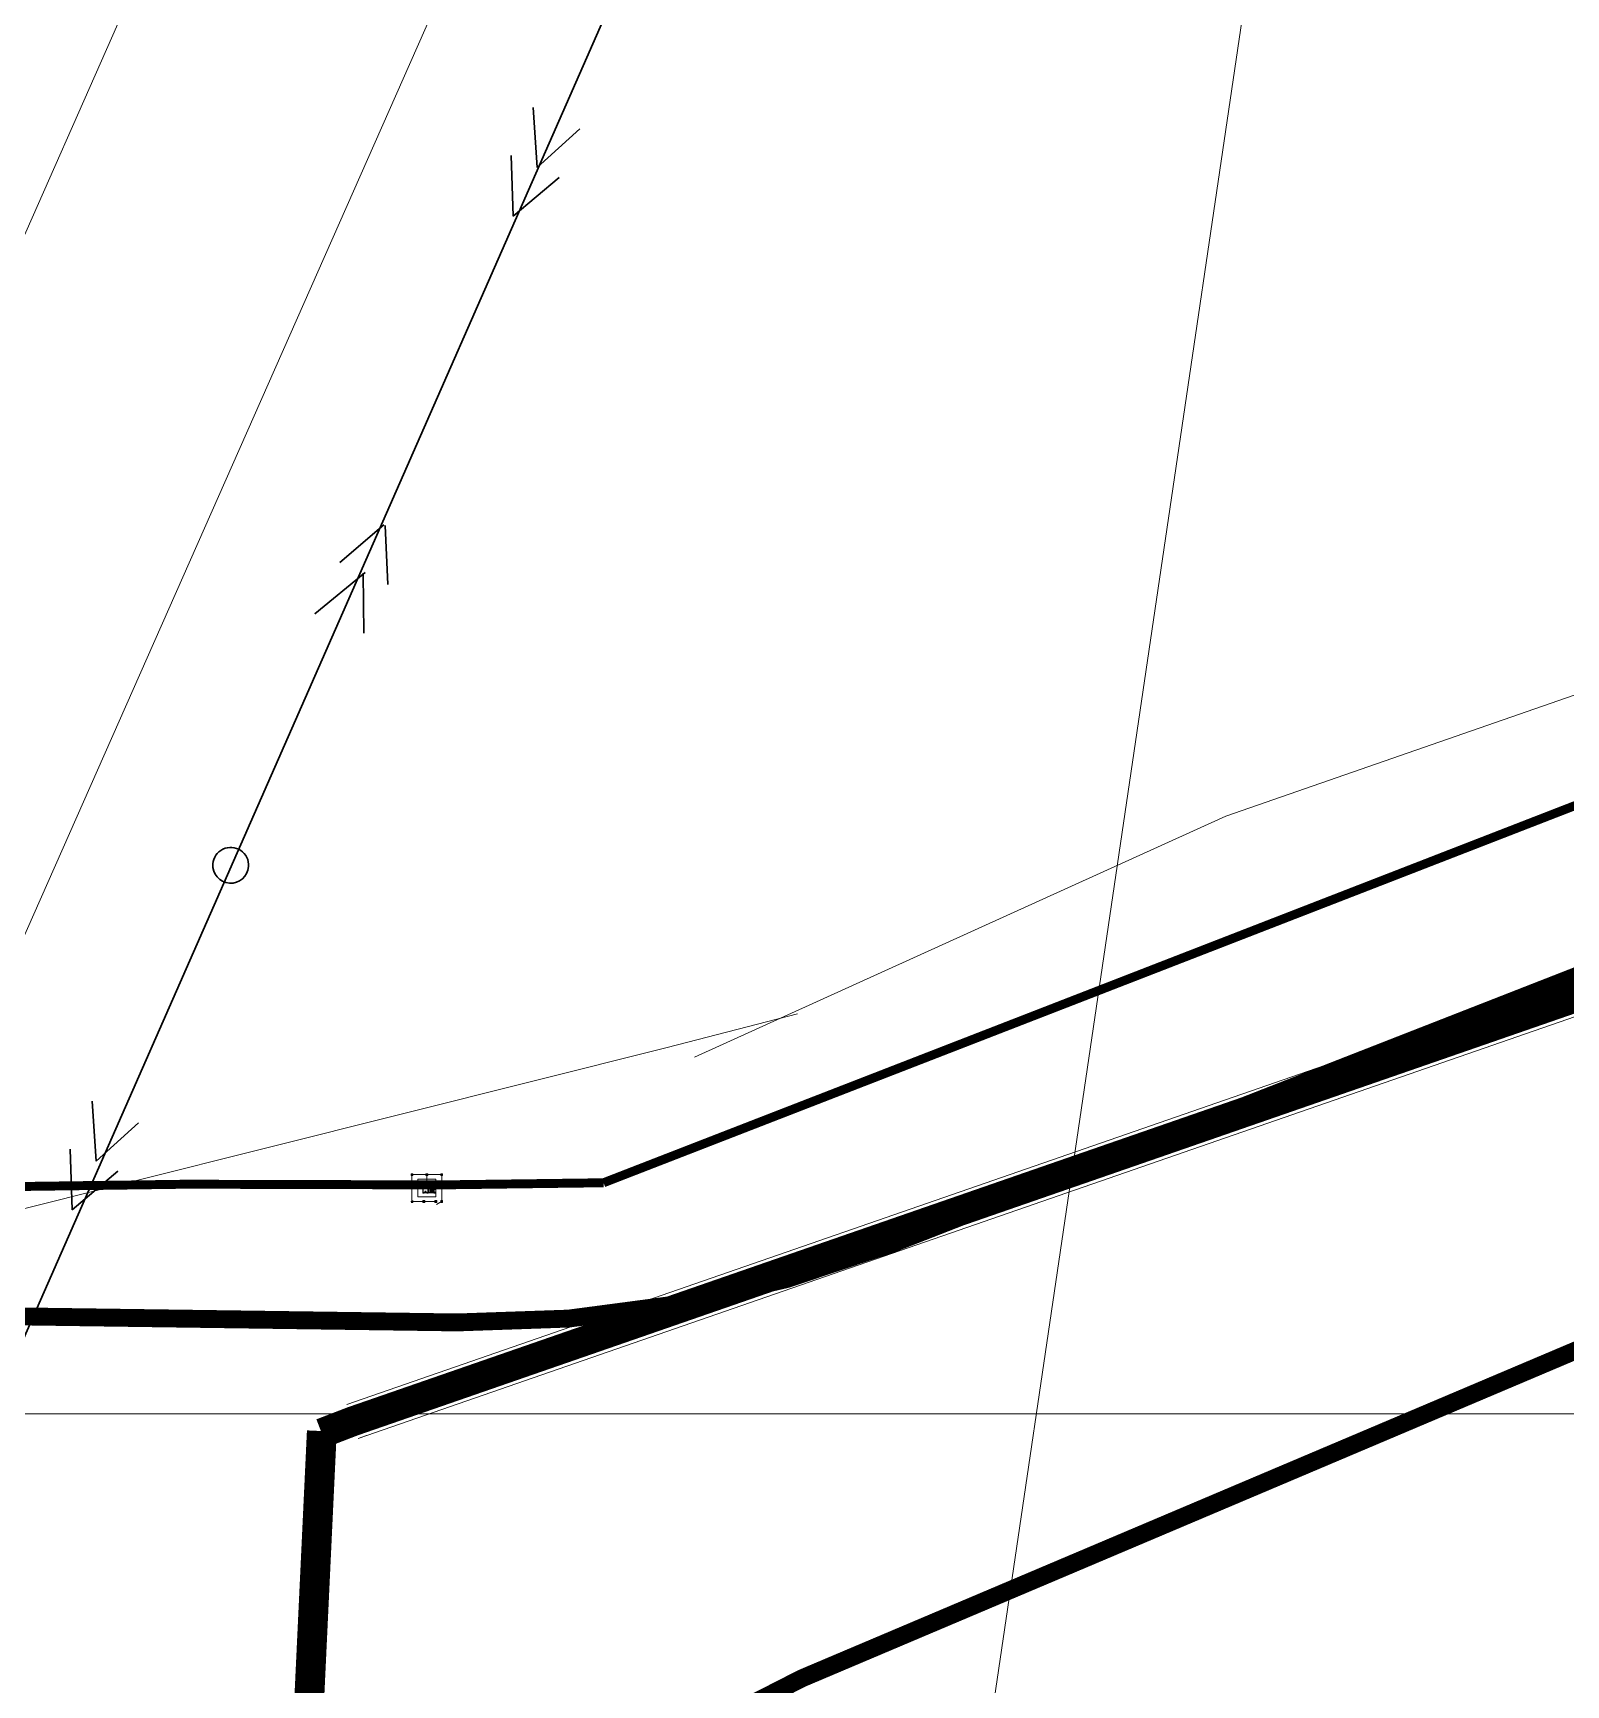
# Model space of a CAD drawing. Header units: millimetres. Extents: x 519 to 9564855, y -810 to 5021775.
# Drawn here: x 9531696.9 to 9531953.8, y 4995954.5 to 4996231.5 of the extents above; entities that cross this region are included whole.
import ezdxf

# ---------------------------------------------------------------- set-up
doc = ezdxf.new("R2010")
doc.units = ezdxf.units.MM
doc.header["$LTSCALE"] = 2
doc.header["$MEASUREMENT"] = 0
for name, pattern in [('ACAD_ISO04W100', [30, 24, -3, 0, -3]), ('CENTER2', [28.575, 19.05, -3.175, 3.175, -3.175]), ('DASHED', [0.75, 0.5, -0.25]), ('HIDDEN2', [4.7625, 3.175, -1.5875]), ('НЕПРЕРЫВНАЯ_ЛИНИЯ', [0])]:
    doc.linetypes.add(name, pattern=pattern)
for name, color, linetype, lineweight in [('BORDER', 3, 'Continuous', 40), ('CONCRETE-SECTION-NEW', 2, 'Continuous', 35), ('KTO to TEXACO OilLine', 107, 'НЕПРЕРЫВНАЯ_ЛИНИЯ', 60), ('STEEL-NEW', 1, 'Continuous', 35), ('Электро', 1, 'Continuous', 30), ('Электроснаб', 1, 'Continuous', 18), ('Электроснабжене', 1, 'Continuous', 18)]:
    doc.layers.add(name, color=color, linetype=linetype, lineweight=lineweight)
for name, color, linetype in [('CENTERLINE', 6, 'CENTER2'), ('FIBERGLASS', 212, 'Continuous'), ('GRID_PULKOVO', 7, 'Continuous'), ('HACH', 7, 'Continuous'), ('OilColl&Flowlines', 3, 'Continuous'), ('PPLINE_WAT', 7, 'WTR_LINE'), ('ROAD_GROUND', 9, 'Continuous'), ('STPOIT', 30, 'Continuous'), ('Проектируемая линия', 1, 'Continuous')]:
    doc.layers.add(name, color=color, linetype=linetype)
doc.layers.add('HIDDEN', color=1, linetype='HIDDEN2', plot=False)
doc.styles.add('92051501$0$STANDARD', font='simplex.shx')
doc.linetypes.add('WTR_LINE', pattern='A,0.5,-0.2,["W",92051501$0$STANDARD,S=0.1,R=0,X=-0.1,Y=-0.05],-0.05', length=0.75)

msp = doc.modelspace()

# ---------------------------------------------------------------- hatches: boundary and pattern name
at = {"layer": 'HACH', "lineweight": 0}
h = msp.add_hatch(dxfattribs=at)
h.set_pattern_fill('HEX', color=0, scale=0.0035, angle=-90, style=0)
h.set_pattern_definition([(270, (9531743.31603, 4996041.19268), (0.01924741, 0), [0.0111125, -0.022225]), (30, (9531743.31603, 4996041.19268), (-0.009623705, 0.016668746), [0.0111125, -0.022225]), (330, (9531743.31603, 4996041.181567), (0.009623705, 0.016668746), [0.0111125, -0.022225])])
edge = h.paths.add_edge_path()
edge.add_ellipse((9531762.64956, 4996037.25005), major_axis=(0.12866, 0), ratio=0.822222315, start_angle=0, end_angle=360)

# ---------------------------------------------------------------- linework, layer by layer
at = {"color": 0, "linetype": 'ACAD_ISO04W100', "lineweight": 0}
for p, q in [((9531760.17328, 4996040.10411), (9531760.37328, 4996040.10411)), ((9531760.17328, 4996038.10411), (9531760.57328, 4996038.10411)), ((9531760.43246, 4996040.10411), (9531760.57328, 4996040.10411)), ((9531762.67328, 4996040.10502), (9531762.81409, 4996040.10502)), ((9531762.93246, 4996040.10502), (9531763.07328, 4996040.10502)), ((9531765.17328, 4996040.10411), (9531765.31409, 4996040.10411)), ((9531765.17328, 4996038.10411), (9531765.57328, 4996038.10411)), ((9531765.37328, 4996040.10411), (9531765.57328, 4996040.10411)), ((9531760.17328, 4996035.60411), (9531760.37328, 4996035.60411)), ((9531762.17328, 4996035.60411), (9531762.31409, 4996035.60411)), ((9531762.43246, 4996035.60411), (9531762.57328, 4996035.60411)), ((9531764.17328, 4996035.60411), (9531764.57328, 4996035.60411)), ((9531765.17328, 4996035.60411), (9531765.57328, 4996035.60411))]:
    msp.add_line(p, q, dxfattribs=at)
at = {"color": 0, "lineweight": 0}
for p, q in [((9531760.22328, 4996040.25411), (9531760.52328, 4996040.25411)), ((9531760.22328, 4996039.95411), (9531760.52328, 4996039.95411)), ((9531760.22328, 4996038.25411), (9531760.52328, 4996038.25411)), ((9531760.22328, 4996037.95411), (9531760.52328, 4996037.95411)), ((9531760.52328, 4996040.25411), (9531760.52328, 4996039.95411)), ((9531760.52328, 4996038.25411), (9531760.52328, 4996037.95411)), ((9531762.72328, 4996040.25502), (9531763.02328, 4996040.25502)), ((9531762.72328, 4996039.95502), (9531763.02328, 4996039.95502)), ((9531763.02328, 4996040.25502), (9531763.02328, 4996039.95502)), ((9531765.22328, 4996040.25411), (9531765.52328, 4996040.25411)), ((9531765.22328, 4996039.95411), (9531765.52328, 4996039.95411)), ((9531765.22328, 4996038.25411), (9531765.52328, 4996038.25411)), ((9531765.22328, 4996037.95411), (9531765.52328, 4996037.95411)), ((9531765.52328, 4996040.25411), (9531765.52328, 4996039.95411)), ((9531765.52328, 4996038.25411), (9531765.52328, 4996037.95411)), ((9531760.22328, 4996035.45411), (9531760.52328, 4996035.45411)), ((9531760.52328, 4996035.75411), (9531760.52328, 4996035.45411)), ((9531762.22328, 4996035.75411), (9531762.52328, 4996035.75411)), ((9531762.22328, 4996035.45411), (9531762.52328, 4996035.45411)), ((9531762.52328, 4996035.75411), (9531762.52328, 4996035.45411)), ((9531764.22328, 4996035.75411), (9531764.52328, 4996035.75411)), ((9531764.22328, 4996035.45411), (9531764.52328, 4996035.45411)), ((9531764.52328, 4996035.75411), (9531764.52328, 4996035.45411)), ((9531765.22328, 4996035.75411), (9531765.52328, 4996035.75411)), ((9531765.22328, 4996035.45411), (9531765.52328, 4996035.45411)), ((9531765.52328, 4996035.75411), (9531765.52328, 4996035.45411))]:
    msp.add_line(p, q, dxfattribs=at)
at = {"lineweight": 0}
for p, q in [((9531760.22328, 4996040.25411), (9531760.22328, 4996039.95411)), ((9531760.22328, 4996038.25411), (9531760.22328, 4996037.95411)), ((9531760.37328, 4996040.10411), (9531760.37328, 4996040.29743)), ((9531760.37328, 4996039.91262), (9531760.37328, 4996040.04492)), ((9531760.37328, 4996038.1633), (9531760.37328, 4996038.29743)), ((9531760.37328, 4996037.91262), (9531760.37328, 4996038.04492)), ((9531761.69828, 4996038.63635), (9531763.34872, 4996038.63635)), ((9531762.72328, 4996040.25502), (9531762.72328, 4996039.95502)), ((9531762.87328, 4996039.91353), (9531762.87328, 4996040.29835)), ((9531762.87328, 4996040.10502), (9531762.87328, 4996038.63635)), ((9531765.22328, 4996040.25411), (9531765.22328, 4996039.95411)), ((9531765.22328, 4996038.25411), (9531765.22328, 4996037.95411)), ((9531765.37328, 4996040.10411), (9531765.37328, 4996040.29743)), ((9531765.37328, 4996039.91262), (9531765.37328, 4996040.04492)), ((9531765.37328, 4996038.1633), (9531765.37328, 4996038.29743)), ((9531765.37328, 4996037.91262), (9531765.37328, 4996038.04492)), ((9531760.37328, 4996035.6633), (9531760.37328, 4996035.79743)), ((9531760.37328, 4996035.41262), (9531760.37328, 4996035.60411)), ((9531762.22328, 4996035.75411), (9531762.22328, 4996035.45411)), ((9531762.37328, 4996035.41262), (9531762.37328, 4996035.79743)), ((9531764.22328, 4996035.75411), (9531764.22328, 4996035.45411)), ((9531764.37328, 4996035.41262), (9531764.37328, 4996035.79743)), ((9531765.22328, 4996035.75411), (9531765.22328, 4996035.45411)), ((9531765.37328, 4996035.6633), (9531765.37328, 4996035.79743)), ((9531765.37328, 4996035.41262), (9531765.37328, 4996035.60502))]:
    msp.add_line(p, q, dxfattribs=at)
at = {"color": 7, "lineweight": 0, "ltscale": 0.5}
msp.add_lwpolyline([(9531762.87328, 4996038.63635), (9531762.87055, 4996039.13634), (9531762.876, 4996038.13636)], dxfattribs=at)
at = {"layer": 'BORDER', "color": 0, "lineweight": 0, "ltscale": 0.1}
for p, q in [((9531761.89328, 4996038.80002), (9531761.50328, 4996038.80002)), ((9531761.50328, 4996038.80002), (9531761.50328, 4996038.41002)), ((9531761.50328, 4996038.41002), (9531761.89328, 4996038.41002)), ((9531761.89328, 4996038.41002), (9531761.89328, 4996038.80002)), ((9531764.24328, 4996038.80002), (9531763.85328, 4996038.80002)), ((9531763.85328, 4996038.80002), (9531763.85328, 4996038.41002)), ((9531763.85328, 4996038.41002), (9531764.24328, 4996038.41002)), ((9531764.24328, 4996038.41002), (9531764.24328, 4996038.80002))]:
    msp.add_line(p, q, dxfattribs=at)
at = {"layer": 'CENTERLINE', "color": 0, "linetype": 'CENTER2', "lineweight": 0, "ltscale": 0.5}
for p, q in [((9531761.69828, 4996038.18517), (9531761.69828, 4996039.08753)), ((9531763.78727, 4996038.60502), (9531764.30928, 4996038.60502)), ((9531764.04828, 4996038.18517), (9531764.04828, 4996039.08753))]:
    msp.add_line(p, q, dxfattribs=at)
at = {"layer": 'CONCRETE-SECTION-NEW', "color": 0, "lineweight": 0}
for p, q in [((9531761.39828, 4996039.05502), (9531761.39828, 4996038.15502)), ((9531761.39828, 4996039.05502), (9531761.99828, 4996039.05502)), ((9531761.99828, 4996038.15502), (9531761.39828, 4996038.15502)), ((9531761.99828, 4996039.05502), (9531761.99828, 4996038.15502)), ((9531763.74828, 4996039.05502), (9531763.74828, 4996038.15502)), ((9531763.74828, 4996039.05502), (9531764.34828, 4996039.05502)), ((9531764.34828, 4996038.15502), (9531763.74828, 4996038.15502)), ((9531764.34828, 4996039.05502), (9531764.34828, 4996038.15502))]:
    msp.add_line(p, q, dxfattribs=at)
at = {"layer": 'FIBERGLASS', "lineweight": 0}
msp.add_line((9533138.27454, 4996511.80618, 1.87939), (9531823.13387, 4995954.53352, 6.9648), dxfattribs=at)
at = {"layer": 'FIBERGLASS', "linetype": 'DASHED', "lineweight": 0, "ltscale": 0.07, "const_width": 3, "elevation": 6.9648}
msp.add_lwpolyline([(9531690.73478, 4995239.97754), (9531702.22162, 4995244.75209), (9531722.1925, 4995256.8842, 0.262875133), (9531726.88596, 4995265.25987), (9531759.5313, 4995873.32849), (9531764.25773, 4995891.97444), (9531771.26582, 4995907.67226), (9531780.27375, 4995921.46688), (9531793.70667, 4995935.91338), (9531807.38688, 4995946.2688), (9531825.74744, 4995955.64098), (9532856.82775, 4996392.547), (9532922.38663, 4996420.32667), (9533177.57455, 4996528.64403)], format="xyb", dxfattribs=at)
at = {"layer": 'FIBERGLASS', "linetype": 'DASHED', "lineweight": 0, "ltscale": 0.07, "const_width": 3}
for points in [[(9531840.96312, 4996028.55988), (9532757.02484, 4996386.84393)], [(9531767.99583, 4996015.31982), (9531218.15632, 4996022.92138)]]:
    msp.add_lwpolyline(points, dxfattribs=at)
msp.add_lwpolyline([(9531767.99583, 4996015.31982, 0.096963762), (9531840.96312, 4996028.55988)], format="xyb", dxfattribs=at)
at = {"layer": 'GRID_PULKOVO', "lineweight": 0}
msp.add_line((9519000, 4996000), (9533000, 4996000), dxfattribs=at)
at = {"layer": 'HIDDEN', "color": 0, "lineweight": 0, "ltscale": 0.5}
for p, q in [((9531762.18876, 4996037.71002), (9531763.08876, 4996037.71002)), ((9531762.23576, 4996037.70502), (9531762.23576, 4996037.10502)), ((9531762.23576, 4996037.70502), (9531762.23576, 4996037.10502)), ((9531763.04282, 4996037.70502), (9531763.04282, 4996037.10502)), ((9531763.0884, 4996037.71102), (9531764.23876, 4996037.71102)), ((9531763.2684, 4996037.69502), (9531763.2684, 4996037.11502)), ((9531763.4684, 4996037.69502), (9531763.4684, 4996037.11502)), ((9531763.6684, 4996037.69502), (9531763.6684, 4996037.11502)), ((9531763.8684, 4996037.69502), (9531763.8684, 4996037.11502)), ((9531764.0684, 4996037.69502), (9531764.0684, 4996037.11502)), ((9531762.18876, 4996037.10502), (9531763.0884, 4996037.10502)), ((9531764.23876, 4996037.09902), (9531763.0884, 4996037.09902))]:
    msp.add_line(p, q, dxfattribs=at)
for points in [[(9531762.22858, 4996037.7544), (9531762.22858, 4996037.70565), (9531762.2307, 4996037.70565, 0.391020552), (9531762.23481, 4996037.70945), (9531762.23947, 4996037.7436, -0.359136708), (9531762.24508, 4996037.74877), (9531762.33208, 4996037.74877, -0.391020552), (9531762.33769, 4996037.7436), (9531762.34235, 4996037.70945, 0.359136708), (9531762.34646, 4996037.70565), (9531762.34858, 4996037.70565), (9531762.34858, 4996037.7544)], [(9531763.04858, 4996037.7544), (9531763.04858, 4996037.70565), (9531763.04646, 4996037.70565, -0.391020552), (9531763.04235, 4996037.70945), (9531763.03769, 4996037.7436, 0.359136708), (9531763.03208, 4996037.74877), (9531762.94508, 4996037.74877, 0.391020552), (9531762.93947, 4996037.7436), (9531762.93481, 4996037.70945, -0.359136708), (9531762.9307, 4996037.70565), (9531762.92858, 4996037.70565), (9531762.92858, 4996037.7544)], [(9531762.22858, 4996037.05565), (9531762.22858, 4996037.1044), (9531762.2307, 4996037.1044, -0.391020552), (9531762.23481, 4996037.1006), (9531762.23947, 4996037.06645, 0.359136708), (9531762.24508, 4996037.06127), (9531762.33208, 4996037.06127, 0.391020552), (9531762.33769, 4996037.06645), (9531762.34235, 4996037.1006, -0.359136708), (9531762.34646, 4996037.1044), (9531762.34858, 4996037.1044), (9531762.34858, 4996037.05565)], [(9531763.04858, 4996037.05565), (9531763.04858, 4996037.1044), (9531763.04646, 4996037.1044, 0.391020552), (9531763.04235, 4996037.1006), (9531763.03769, 4996037.06645, -0.359136708), (9531763.03208, 4996037.06127), (9531762.94508, 4996037.06127, -0.391020552), (9531762.93947, 4996037.06645), (9531762.93481, 4996037.1006, 0.359136708), (9531762.9307, 4996037.1044), (9531762.92858, 4996037.1044), (9531762.92858, 4996037.05565)]]:
    msp.add_lwpolyline(points, format="xyb", close=True, dxfattribs=at)
at = {"layer": 'KTO to TEXACO OilLine', "lineweight": 0}
msp.add_line((9531949.34935, 4996571.25499), (9531763.73318, 4995313.15902), dxfattribs=at)
at = {"layer": 'OilColl&Flowlines', "lineweight": 0}
msp.add_lwpolyline([(9531674.56976, 4996033.1433), (9533000, 4999030.09132)], dxfattribs=at)
at = {"layer": 'OilColl&Flowlines', "lineweight": 0, "ltscale": 0.2, "const_width": 1.5}
for points in [[(9531826.38166, 4996051.89838), (9532706.29611, 4996393.56939)], [(9531792.4931, 4996038.73945), (9531826.38166, 4996051.89838)], [(9531544.73, 4996036.04), (9531722.45023, 4996038.49565)], [(9531722.45023, 4996038.49565), (9531765.48244, 4996038.38681)], [(9531765.48244, 4996038.38681), (9531792.4931, 4996038.73945)]]:
    msp.add_lwpolyline(points, dxfattribs=at)
at = {"layer": 'PPLINE_WAT', "lineweight": 0}
msp.add_lwpolyline([(9533000, 4999148.373), (9531626.10798, 4996040.89336)], dxfattribs=at)
at = {"layer": 'PPLINE_WAT', "lineweight": 0, "ltscale": 10}
for points in [[(9531807.76785, 4996059.81659), (9531896.83992, 4996100.23668), (9532080.04846, 4996163.87684), (9532192.36144, 4996203.39912), (9532284.45701, 4996243.34919), (9532445.61272, 4996310.94004), (9532607.21724, 4996379.13081), (9532793.48933, 4996457.3536), (9532967.76125, 4996530.95425)], [(9531825.01731, 4996067.09046), (9531803.15071, 4996061.42694), (9531646.59786, 4996022.16288), (9531635.44113, 4995851.02731), (9531630.79464, 4995556.97813), (9531628.95413, 4995474.25495), (9531623.43243, 4995378.66373), (9531580.3921, 4995316.80617), (9531503.5082, 4995282.90273), (9531172.80277, 4995290.60357)]]:
    msp.add_lwpolyline(points, dxfattribs=at)
at = {"layer": 'ROAD_GROUND', "lineweight": 0}
for points in [[(9533026.13118, 4996503.70321), (9532245.56818, 4996173.57262), (9531749.46818, 4996001.57262), (9531749.46818, 4996001.57262), (9531749.46818, 4996001.57262)], [(9533026.13118, 4996497.18864), (9532247.72188, 4996167.96894), (9531751.35378, 4995995.87599), (9531752.76078, 4995996.3638), (9531752.76078, 4995996.3638)]]:
    msp.add_lwpolyline(points, dxfattribs=at)
at = {"layer": 'ROAD_GROUND', "lineweight": 0, "const_width": 5}
for points in [[(9533026.13118, 4996500.44593), (9532246.64503, 4996170.77078), (9531750.37068, 4995998.71159), (9531745.25448, 4995996.7413), (9531750.37068, 4995998.71159)], [(9531705.67545, 4995155.75415), (9531745.2715, 4995997.10308), (9531745.2715, 4995997.10308), (9531745.2715, 4995997.10308), (9531745.2715, 4995997.10308)]]:
    msp.add_lwpolyline(points, dxfattribs=at)
at = {"layer": 'STEEL-NEW', "color": 0, "lineweight": 0}
for p, q in [((9531762.18876, 4996037.75502), (9531762.18876, 4996037.05502)), ((9531762.18876, 4996037.75502), (9531763.98876, 4996037.75502)), ((9531762.18876, 4996037.70502), (9531763.0884, 4996037.70502)), ((9531762.24076, 4996037.70502), (9531762.24076, 4996037.10502)), ((9531763.0384, 4996037.70502), (9531763.0384, 4996037.10502)), ((9531763.0884, 4996037.75502), (9531763.0884, 4996037.05502)), ((9531763.0884, 4996037.75502), (9531763.0884, 4996037.05502)), ((9531763.0884, 4996037.75502), (9531764.23876, 4996037.75502)), ((9531763.0884, 4996037.69502), (9531764.23876, 4996037.69502)), ((9531763.2884, 4996037.69502), (9531763.2884, 4996037.11502)), ((9531763.4884, 4996037.69502), (9531763.4884, 4996037.11502)), ((9531763.6884, 4996037.69502), (9531763.6884, 4996037.11502)), ((9531763.8884, 4996037.69502), (9531763.8884, 4996037.11502)), ((9531764.0884, 4996037.69502), (9531764.0884, 4996037.11502)), ((9531764.23876, 4996037.75502), (9531764.23876, 4996037.69502)), ((9531762.18876, 4996037.10002), (9531763.08876, 4996037.10002)), ((9531762.18876, 4996037.05502), (9531763.98876, 4996037.05502)), ((9531764.23876, 4996037.11502), (9531763.0884, 4996037.11502)), ((9531764.23876, 4996037.05502), (9531763.0884, 4996037.05502)), ((9531764.23876, 4996037.11502), (9531764.23876, 4996037.05502))]:
    msp.add_line(p, q, dxfattribs=at)
for points in [[(9531762.18876, 4996037.6344), (9531762.17358, 4996037.6344), (9531762.17358, 4996037.8144), (9531762.40358, 4996037.8144), (9531762.40358, 4996037.75502)], [(9531762.87358, 4996037.75502), (9531762.87358, 4996037.81502), (9531763.10358, 4996037.81502), (9531763.10358, 4996037.75502)], [(9531764.0884, 4996037.6344), (9531764.25394, 4996037.6344), (9531764.25394, 4996037.8144), (9531764.02394, 4996037.8144), (9531764.02394, 4996037.75502)], [(9531762.40358, 4996037.05502), (9531762.40358, 4996036.9944), (9531762.17358, 4996036.9944), (9531762.17358, 4996037.1744), (9531762.18876, 4996037.1744)], [(9531763.10358, 4996037.05502), (9531763.10358, 4996036.99502), (9531762.87358, 4996036.99502), (9531762.87358, 4996037.05502)], [(9531764.0884, 4996037.17565), (9531764.25394, 4996037.17565), (9531764.25394, 4996036.99565), (9531764.02394, 4996036.99565), (9531764.02394, 4996037.05502)]]:
    msp.add_lwpolyline(points, dxfattribs=at)
at = {"layer": 'STPOIT', "color": 0, "lineweight": 0}
for p, q in [((9531760.37328, 4996040.04492), (9531760.37328, 4996038.1633)), ((9531760.37328, 4996038.04492), (9531760.37328, 4996035.6633)), ((9531760.43246, 4996040.10502), (9531762.81409, 4996040.10502)), ((9531762.93246, 4996040.10502), (9531765.31409, 4996040.10502)), ((9531765.37328, 4996040.04492), (9531765.37328, 4996038.1633)), ((9531765.37328, 4996038.04492), (9531765.37328, 4996035.6633)), ((9531760.43246, 4996035.60502), (9531762.31409, 4996035.60502)), ((9531762.43246, 4996035.60502), (9531764.31409, 4996035.60502)), ((9531764.49933, 4996035.119), (9531765.32116, 4996035.57604))]:
    msp.add_line(p, q, dxfattribs=at)
for points in [[(9531764.37328, 4996039.35502), (9531764.37328, 4996039.35502), (9531764.37328, 4996037.85502), (9531761.37328, 4996037.85502), (9531761.37328, 4996039.35502), (9531764.37328, 4996039.35502)], [(9531764.37328, 4996037.85502), (9531764.37328, 4996037.85502), (9531764.37328, 4996036.35502), (9531761.37328, 4996036.35502), (9531761.37328, 4996037.85502), (9531764.37328, 4996037.85502)]]:
    msp.add_lwpolyline(points, dxfattribs=at)
for centre in [(9531760.37328, 4996040.10411), (9531760.37328, 4996038.10411), (9531762.87328, 4996040.10502), (9531765.37328, 4996040.10411), (9531765.37328, 4996038.10411), (9531760.37328, 4996035.60411), (9531762.37328, 4996035.60411), (9531764.37328, 4996035.60411), (9531765.37328, 4996035.60411)]:
    msp.add_circle(centre, 0.05919, dxfattribs=at)
at = {"layer": 'Проектируемая линия', "color": 3, "linetype": 'ByBlock', "lineweight": 0, "ltscale": 0.5}
for points in [[(9532060.25277, 4996142.71059), (9531792.4931, 4996038.73945), (9531792.4931, 4996038.73945), (9531792.4931, 4996038.73945), (9531792.4931, 4996038.73945), (9531763.87327, 4996038.63983)], [(9531761.87328, 4996038.63287), (9531335.57222, 4996037.14907)]]:
    msp.add_lwpolyline(points, dxfattribs=at)
at = {"layer": 'Электро'}
for p, q in [((9533000.18214, 4998981.52538), (9531682.31914, 4995983.1866)), ((9531781.36763, 4996208.99057), (9531780.70439, 4996219.01771)), ((9531788.49518, 4996215.435), (9531781.36763, 4996208.99057)), ((9531777.01396, 4996210.99267), (9531777.34261, 4996200.84162)), ((9531777.34261, 4996200.84162), (9531785.03388, 4996207.30459)), ((9531755.66304, 4996149.0769), (9531748.30635, 4996142.73784)), ((9531755.89218, 4996148.97152), (9531756.32627, 4996139.04976)), ((9531752.53632, 4996141.0704), (9531744.07045, 4996134.13032)), ((9531752.20174, 4996140.94649), (9531752.30126, 4996130.90081)), ((9531707.42584, 4996042.37173), (9531706.76261, 4996052.39887)), ((9531714.55339, 4996048.81616), (9531707.42584, 4996042.37173)), ((9531703.07217, 4996044.37383), (9531703.40083, 4996034.22279)), ((9531703.40083, 4996034.22279), (9531711.09209, 4996040.68575))]:
    msp.add_line(p, q, dxfattribs=at)
for start, end in [(355.9003889, 175.9003889), (175.9003889, 355.9003889)]:
    msp.add_arc((9531729.99286, 4996091.97749), 3, start, end, dxfattribs=at)
at = {"layer": 'Электроснаб', "color": 1, "linetype": 'ByBlock', "lineweight": 0}
for p, q in [((9533000.18214, 4998981.52538), (9531682.31914, 4995983.1866)), ((9531781.36763, 4996208.99057), (9531780.70439, 4996219.01771)), ((9531788.49518, 4996215.435), (9531781.36763, 4996208.99057)), ((9531777.01396, 4996210.99267), (9531777.34261, 4996200.84162)), ((9531777.34261, 4996200.84162), (9531785.03388, 4996207.30459)), ((9531755.66304, 4996149.0769), (9531748.30635, 4996142.73784)), ((9531755.89218, 4996148.97152), (9531756.32627, 4996139.04976)), ((9531752.53632, 4996141.0704), (9531744.07045, 4996134.13032)), ((9531752.20174, 4996140.94649), (9531752.30126, 4996130.90081)), ((9531707.42584, 4996042.37173), (9531706.76261, 4996052.39887)), ((9531714.55339, 4996048.81616), (9531707.42584, 4996042.37173)), ((9531703.07217, 4996044.37383), (9531703.40083, 4996034.22279)), ((9531703.40083, 4996034.22279), (9531711.09209, 4996040.68575))]:
    msp.add_line(p, q, dxfattribs=at)
for start, end in [(355.9003889, 175.9003889), (175.9003889, 355.9003889)]:
    msp.add_arc((9531729.99286, 4996091.97749), 3, start, end, dxfattribs=at)
at = {"layer": 'Электроснабжене', "color": 1, "linetype": 'ByBlock', "lineweight": 0}
for p, q in [((9533000.18214, 4998981.52538), (9531682.31914, 4995983.1866)), ((9531781.36763, 4996208.99057), (9531780.70439, 4996219.01771)), ((9531788.49518, 4996215.435), (9531781.36763, 4996208.99057)), ((9531777.01396, 4996210.99267), (9531777.34261, 4996200.84162)), ((9531777.34261, 4996200.84162), (9531785.03388, 4996207.30459)), ((9531755.66304, 4996149.0769), (9531748.30635, 4996142.73784)), ((9531755.89218, 4996148.97152), (9531756.32627, 4996139.04976)), ((9531752.53632, 4996141.0704), (9531744.07045, 4996134.13032)), ((9531752.20174, 4996140.94649), (9531752.30126, 4996130.90081)), ((9531707.42584, 4996042.37173), (9531706.76261, 4996052.39887)), ((9531714.55339, 4996048.81616), (9531707.42584, 4996042.37173)), ((9531703.07217, 4996044.37383), (9531703.40083, 4996034.22279)), ((9531703.40083, 4996034.22279), (9531711.09209, 4996040.68575))]:
    msp.add_line(p, q, dxfattribs=at)
for start, end in [(355.9003889, 175.9003889), (175.9003889, 355.9003889)]:
    msp.add_arc((9531729.99286, 4996091.97749), 3, start, end, dxfattribs=at)

doc.saveas('drawing.dxf')
